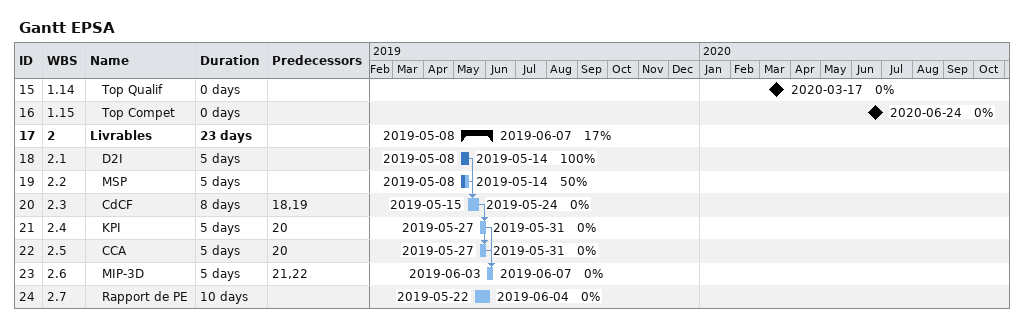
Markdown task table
Gantt EPSA

| ID | WBS | Task | Duration | Start | Finish | Predecessors | % complete |
|---|---|---|---|---|---|---|---|
| 15 | 1.14 | Top Qualif | 0d | 2020-03-17 | 2020-03-17 |  | 0 |
| 16 | 1.15 | Top Compet | 0d | 2020-06-24 | 2020-06-24 |  | 0 |
| 17 | 2 | **Livrables** | 23d | 2019-05-08 | 2019-06-07 |  | 17 |
| 18 | 2.1 | D2I | 5d | 2019-05-08 | 2019-05-14 |  | 100 |
| 19 | 2.2 | MSP | 5d | 2019-05-08 | 2019-05-14 |  | 50 |
| 20 | 2.3 | CdCF | 8d | 2019-05-15 | 2019-05-24 | 18, 19 | 0 |
| 21 | 2.4 | KPI | 5d | 2019-05-27 | 2019-05-31 | 20 | 0 |
| 22 | 2.5 | CCA | 5d | 2019-05-27 | 2019-05-31 | 20 | 0 |
| 23 | 2.6 | MIP-3D | 5d | 2019-06-03 | 2019-06-07 | 21, 22 | 0 |
| 24 | 2.7 | Rapport de PE | 10d | 2019-05-22 | 2019-06-04 |  | 0 |
